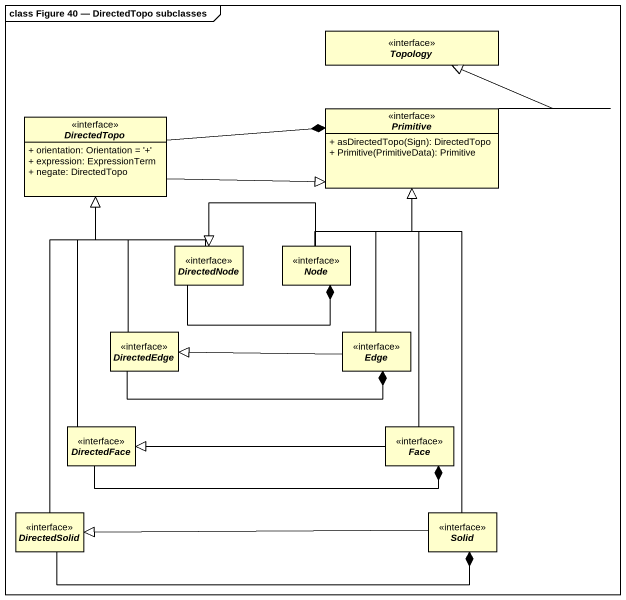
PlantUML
@startuml
mainframe class Figure 40 — DirectedTopo subclasses
hide circle
hide empty members
skinparam classAttributeIconSize 0
interface Topology
interface Primitive {
  + asDirectedTopo(Sign): DirectedTopo
  + Primitive(PrimitiveData): Primitive
}
interface DirectedTopo {
  + orientation: Orientation = '+'
  + expression: ExpressionTerm
  + negate: DirectedTopo
}
interface DirectedNode
interface "Node" as Node_
interface DirectedEdge
interface Edge
interface DirectedFace
interface Face
interface DirectedSolid
interface Solid
Primitive -up-|> Topology
Primitive *-left- DirectedTopo
DirectedTopo -right-|> Primitive
DirectedNode -up-|> DirectedTopo
DirectedNode -right-* Node_
Node_ -up-|> Primitive
Node_ -left-|> DirectedNode
DirectedEdge -up-|> DirectedTopo
DirectedEdge -right-* Edge
Edge -up-|> Primitive
Edge -left-|> DirectedEdge
DirectedFace -up-|> DirectedTopo
DirectedFace -right-* Face
Face -up-|> Primitive
Face -left-|> DirectedFace
DirectedSolid -up-|> DirectedTopo
DirectedSolid -right-* Solid
Solid -up-|> Primitive
Solid -left-|> DirectedSolid
@enduml
